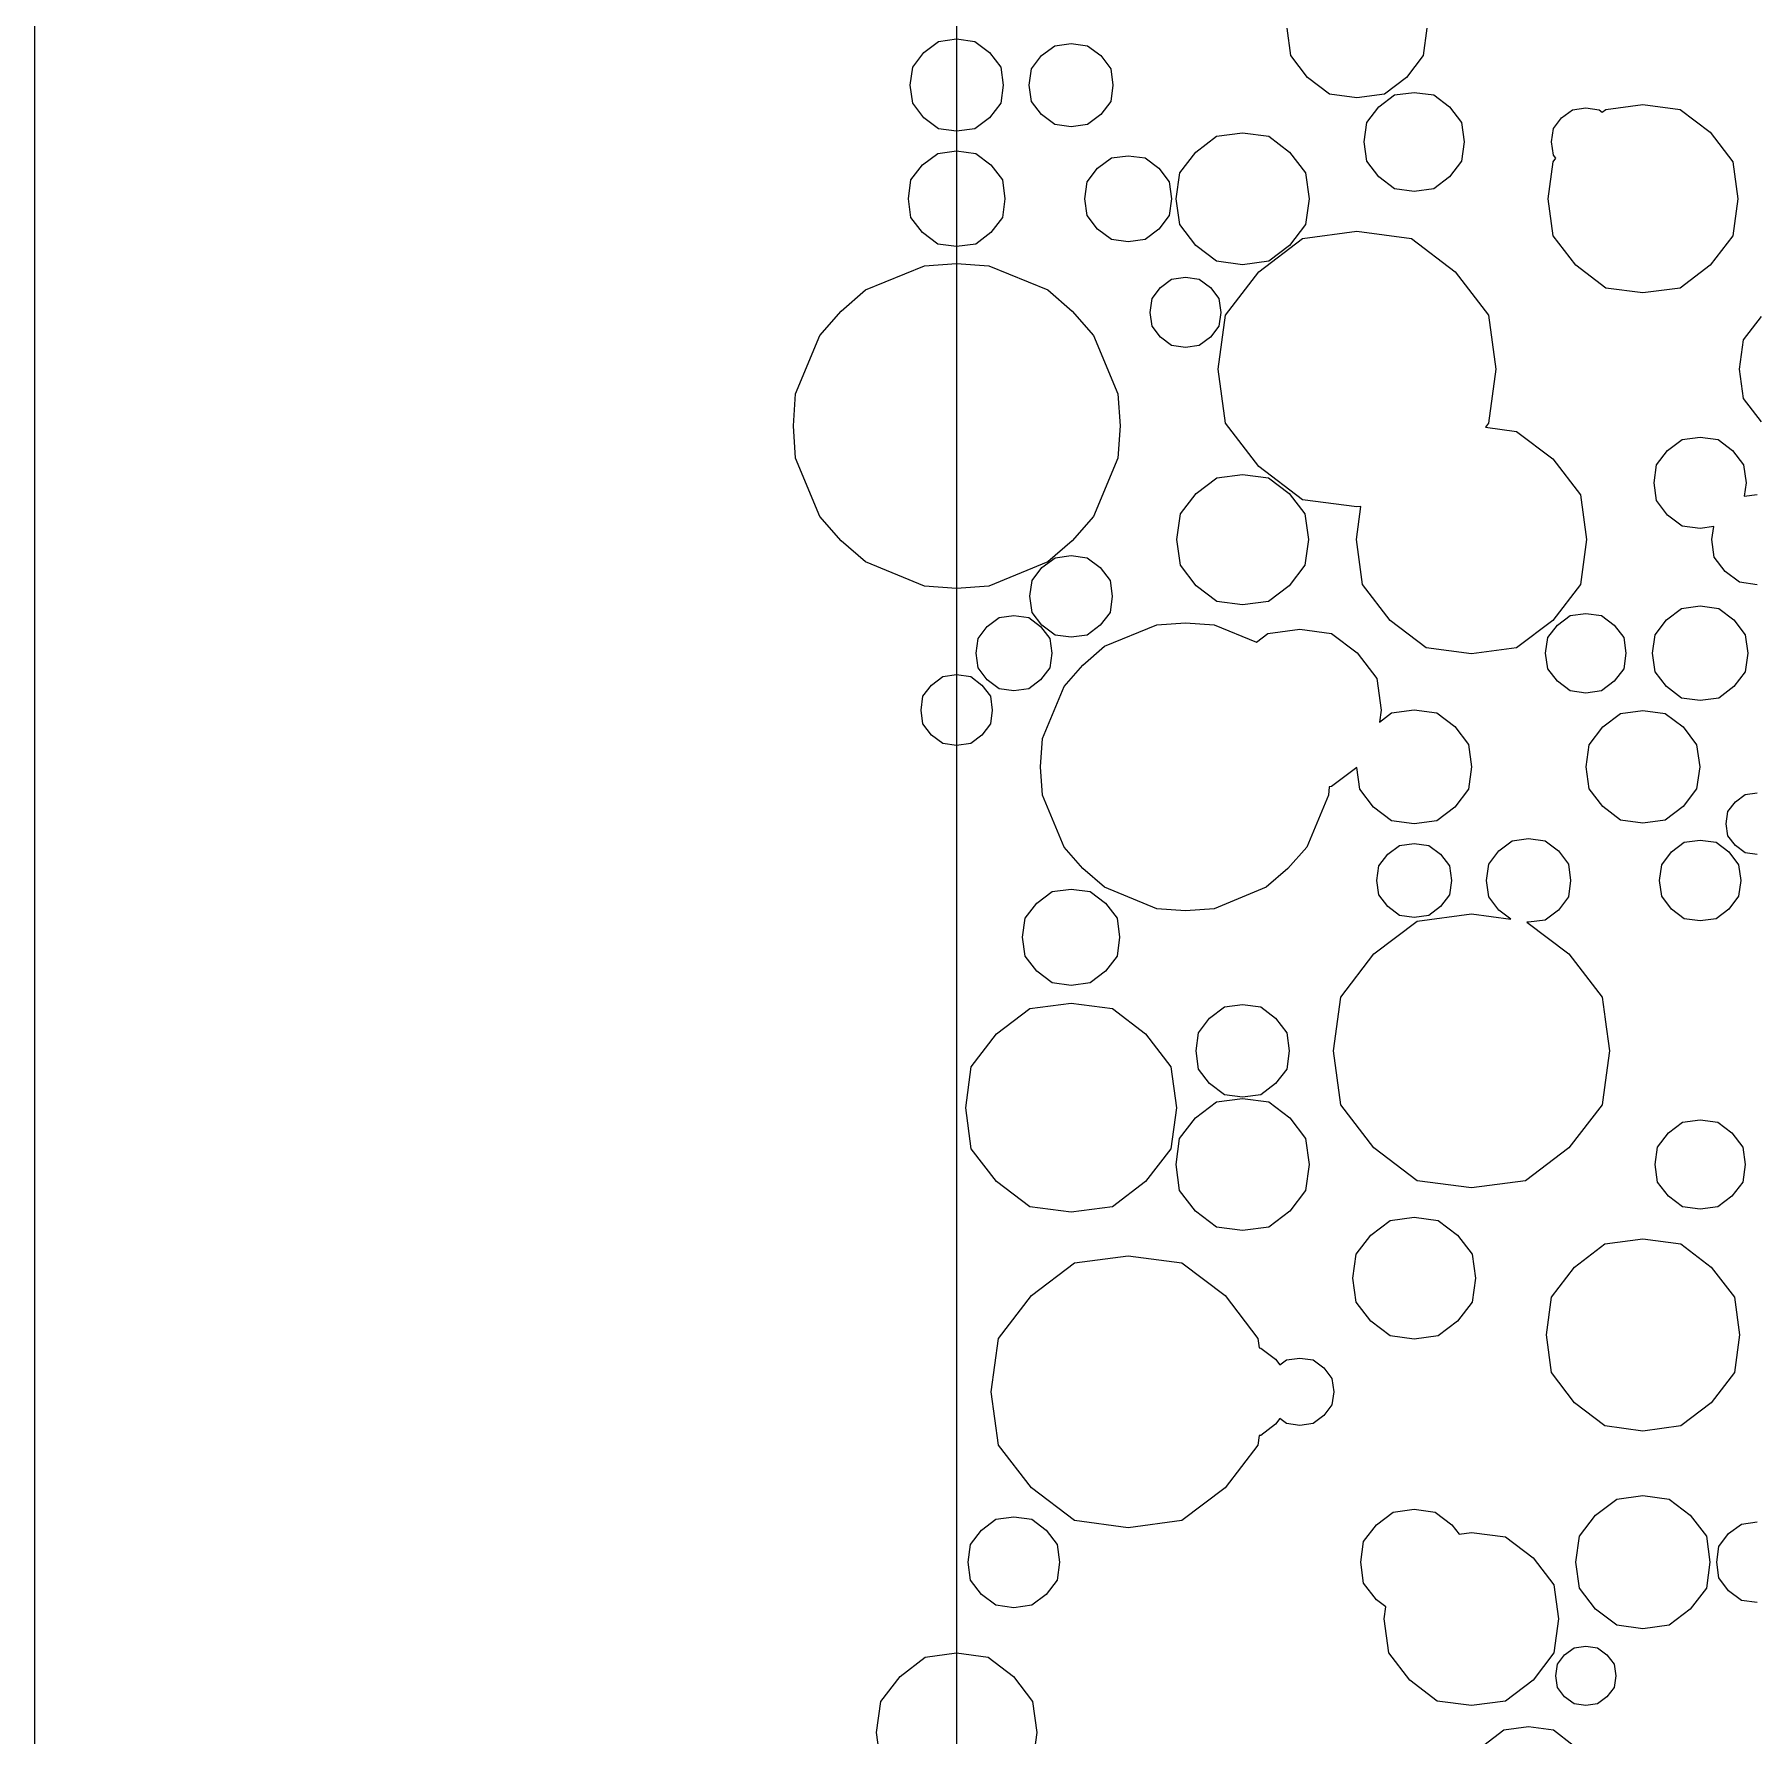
# Model space of a CAD drawing. Extents: x 58 to 158, y 90 to 190.
# Drawn here: x 57.95 to 81.25, y 126.07 to 149.13 of the extents above; entities that cross this region are included whole.
import ezdxf

# ---------------------------------------------------------------- set-up
doc = ezdxf.new("R2010")
doc.units = 0
doc.layers.get('0').update_dxf_attribs({"linetype": 'CONTINUOUS'})

msp = doc.modelspace()

# ---------------------------------------------------------------- linework, layer by layer
at = {"color": 7}
for p, q in [((57.9508, 189.701), (57.9508, 89.7008)), ((70.4494, 177.701), (70.4494, 100.7))]:
    msp.add_line(p, q, dxfattribs=at)
at = {"color": 142}
for p, q in [((74.9776, 148.84), (74.9282, 149.21)), ((76.8216, 149.21), (76.7719, 148.84)), ((75.2052, 148.544), (74.9776, 148.84)), ((76.7719, 148.84), (76.5447, 148.544)), ((75.504, 148.318), (75.2052, 148.544)), ((76.5447, 148.544), (76.2469, 148.318)), ((75.8747, 148.269), (75.504, 148.318)), ((76.2469, 148.318), (75.8747, 148.269)), ((81.1128, 144.986), (81.3566, 145.303)), ((81.0602, 144.591), (81.1128, 144.986)), ((81.1128, 144.194), (81.0602, 144.591)), ((81.3566, 143.877), (81.1128, 144.194)), ((80.0848, 143.487), (80.2802, 143.636)), ((80.2802, 143.636), (80.5258, 143.669)), ((80.5258, 143.669), (80.7695, 143.636)), ((80.7695, 143.636), (80.9653, 143.487)), ((79.9028, 143.05), (79.9359, 143.293)), ((79.9359, 143.293), (80.0848, 143.487)), ((80.9653, 143.487), (81.1142, 143.293)), ((81.1142, 143.293), (81.147, 143.05)), ((79.9359, 142.808), (79.9028, 143.05)), ((81.147, 143.05), (81.1223, 142.868)), ((81.1223, 142.868), (81.3001, 142.892)), ((80.0848, 142.613), (79.9359, 142.808)), ((80.2802, 142.464), (80.0848, 142.613)), ((80.5258, 142.431), (80.2802, 142.464)), ((80.7089, 142.456), (80.5258, 142.431)), ((80.6842, 142.28), (80.7089, 142.456)), ((80.7173, 142.04), (80.6842, 142.28)), ((80.8648, 141.848), (80.7173, 142.04)), ((81.0588, 141.701), (80.8648, 141.848)), ((81.3001, 141.669), (81.0588, 141.701)), ((76.0621, 132.854), (76.3242, 133.052)), ((76.3242, 133.052), (76.6505, 133.096)), ((76.6505, 133.096), (76.9758, 133.052)), ((76.9758, 133.052), (77.2375, 132.854)), ((75.8624, 132.595), (76.0621, 132.854)), ((77.2375, 132.854), (77.4375, 132.595)), ((75.8183, 132.27), (75.8624, 132.595)), ((77.4375, 132.595), (77.4816, 132.27)), ((75.8624, 131.946), (75.8183, 132.27)), ((77.4816, 132.27), (77.4375, 131.946)), ((76.0621, 131.685), (75.8624, 131.946)), ((77.4375, 131.946), (77.2375, 131.685)), ((76.3242, 131.487), (76.0621, 131.685)), ((77.2375, 131.685), (76.9758, 131.487)), ((76.6505, 131.444), (76.3242, 131.487)), ((76.9758, 131.487), (76.6505, 131.444))]:
    msp.add_line(p, q, dxfattribs=at)
at = {"color": 52}
for p, q in [((69.8542, 148.685), (70.0056, 148.882)), ((70.0056, 148.882), (70.2042, 149.032)), ((70.2042, 149.032), (70.4494, 149.065)), ((70.4494, 149.065), (70.696, 149.032)), ((70.696, 149.032), (70.8946, 148.882)), ((70.8946, 148.882), (71.0463, 148.685)), ((69.8211, 148.439), (69.8542, 148.685)), ((71.0463, 148.685), (71.0791, 148.439)), ((69.8542, 148.196), (69.8211, 148.439)), ((71.0791, 148.439), (71.0463, 148.196)), ((70.0056, 147.998), (69.8542, 148.196)), ((71.0463, 148.196), (70.8946, 147.998)), ((70.2042, 147.848), (70.0056, 147.998)), ((70.8946, 147.998), (70.696, 147.848)), ((78.5372, 147.851), (78.6476, 147.995)), ((78.6476, 147.995), (78.7936, 148.106)), ((78.7936, 148.106), (78.9753, 148.13)), ((78.9753, 148.13), (79.1573, 148.106)), ((79.1573, 148.106), (79.1986, 148.074)), ((79.1986, 148.074), (79.2455, 148.11)), ((79.2455, 148.11), (79.75, 148.178)), ((79.75, 148.178), (80.2541, 148.11)), ((80.2541, 148.11), (80.6595, 147.803)), ((70.4494, 147.815), (70.2042, 147.848)), ((70.696, 147.848), (70.4494, 147.815)), ((73.6893, 147.533), (73.9719, 147.748)), ((73.9719, 147.748), (74.3246, 147.794)), ((74.3246, 147.794), (74.6788, 147.748)), ((74.6788, 147.748), (74.961, 147.533)), ((78.5125, 147.671), (78.5372, 147.851)), ((80.6595, 147.803), (80.9681, 147.402)), ((73.473, 147.252), (73.6893, 147.533)), ((74.961, 147.533), (75.1777, 147.252)), ((78.5372, 147.49), (78.5125, 147.671)), ((78.5689, 147.449), (78.5372, 147.49)), ((73.4247, 146.9), (73.473, 147.252)), ((75.1777, 147.252), (75.2256, 146.9)), ((78.4641, 146.9), (78.5329, 147.402)), ((78.5329, 147.402), (78.5689, 147.449)), ((80.9681, 147.402), (81.0355, 146.9)), ((73.473, 146.549), (73.4247, 146.9)), ((75.2256, 146.9), (75.1777, 146.549)), ((78.5329, 146.399), (78.4641, 146.9)), ((81.0355, 146.9), (80.9681, 146.399)), ((73.6893, 146.268), (73.473, 146.549)), ((75.1777, 146.549), (74.961, 146.268)), ((78.8416, 145.998), (78.5329, 146.399)), ((80.9681, 146.399), (80.6595, 145.998)), ((73.9719, 146.053), (73.6893, 146.268)), ((74.961, 146.268), (74.6788, 146.053)), ((74.3246, 146.006), (73.9719, 146.053)), ((74.6788, 146.053), (74.3246, 146.006)), ((79.2455, 145.69), (78.8416, 145.998)), ((80.6595, 145.998), (80.2541, 145.69)), ((79.75, 145.623), (79.2455, 145.69)), ((80.2541, 145.69), (79.75, 145.623)), ((80.1356, 138.047), (80.3092, 138.177)), ((80.3092, 138.177), (80.5258, 138.206)), ((80.5258, 138.206), (80.7406, 138.177)), ((80.7406, 138.177), (80.9142, 138.047)), ((80.0047, 137.874), (80.1356, 138.047)), ((80.9142, 138.047), (81.0465, 137.874)), ((79.9758, 137.661), (80.0047, 137.874)), ((81.0465, 137.874), (81.0754, 137.661)), ((80.0047, 137.445), (79.9758, 137.661)), ((81.0754, 137.661), (81.0465, 137.445)), ((80.1356, 137.273), (80.0047, 137.445)), ((80.3092, 137.142), (80.1356, 137.273)), ((80.9142, 137.273), (80.7406, 137.142)), ((81.0465, 137.445), (80.9142, 137.273)), ((80.5258, 137.113), (80.3092, 137.142)), ((80.7406, 137.142), (80.5258, 137.113)), ((70.9909, 135.582), (71.4403, 135.923)), ((71.4403, 135.923), (71.9998, 135.999)), ((71.9998, 135.999), (72.5607, 135.923)), ((72.5607, 135.923), (73.0098, 135.582)), ((70.648, 135.136), (70.9909, 135.582)), ((73.0098, 135.582), (73.3517, 135.136)), ((70.5735, 134.58), (70.648, 135.136)), ((73.3517, 135.136), (73.4275, 134.58)), ((70.648, 134.024), (70.5735, 134.58)), ((73.4275, 134.58), (73.3517, 134.024)), ((70.9909, 133.578), (70.648, 134.024)), ((73.3517, 134.024), (73.0098, 133.578)), ((71.4403, 133.237), (70.9909, 133.578)), ((73.0098, 133.578), (72.5607, 133.237)), ((71.9998, 133.163), (71.4403, 133.237)), ((72.5607, 133.237), (71.9998, 133.163))]:
    msp.add_line(p, q, dxfattribs=at)
at = {"color": 132}
for p, q in [((71.5987, 148.839), (71.7779, 148.974)), ((71.7779, 148.974), (71.9998, 149.005)), ((71.9998, 149.005), (72.2231, 148.974)), ((72.2231, 148.974), (72.402, 148.839)), ((71.4319, 148.439), (71.4622, 148.661)), ((71.4622, 148.661), (71.5987, 148.839)), ((72.402, 148.839), (72.5371, 148.661)), ((72.5371, 148.661), (72.5674, 148.439)), ((71.4622, 148.219), (71.4319, 148.439)), ((72.5674, 148.439), (72.5371, 148.219)), ((71.5987, 148.041), (71.4622, 148.219)), ((72.5371, 148.219), (72.402, 148.041)), ((71.7779, 147.906), (71.5987, 148.041)), ((72.402, 148.041), (72.2231, 147.906)), ((71.9998, 147.876), (71.7779, 147.906)), ((72.2231, 147.906), (71.9998, 147.876)), ((78.5908, 141.122), (78.7619, 141.252)), ((78.7619, 141.252), (78.9753, 141.28)), ((78.9753, 141.28), (79.1891, 141.252)), ((79.1891, 141.252), (79.3598, 141.122)), ((72.4546, 140.834), (73.1629, 141.125)), ((73.1629, 141.125), (73.5499, 141.151)), ((73.5499, 141.151), (73.9387, 141.125)), ((73.9387, 141.125), (74.5134, 140.889)), ((74.5134, 140.889), (74.6675, 141.006)), ((74.6675, 141.006), (75.1004, 141.064)), ((75.1004, 141.064), (75.5315, 141.006)), ((75.5315, 141.006), (75.879, 140.743)), ((78.4599, 140.951), (78.5908, 141.122)), ((79.3598, 141.122), (79.4893, 140.951)), ((72.161, 140.579), (72.4546, 140.834)), ((75.879, 140.743), (76.1436, 140.399)), ((78.431, 140.74), (78.4599, 140.951)), ((78.4599, 140.528), (78.431, 140.74)), ((79.4893, 140.951), (79.5182, 140.74)), ((79.5182, 140.74), (79.4893, 140.528)), ((71.906, 140.288), (72.161, 140.579)), ((78.5908, 140.359), (78.4599, 140.528)), ((79.4893, 140.528), (79.3598, 140.359)), ((71.6125, 139.586), (71.906, 140.288)), ((76.1436, 140.399), (76.2014, 139.97)), ((78.7619, 140.229), (78.5908, 140.359)), ((79.3598, 140.359), (79.1891, 140.229)), ((78.9753, 140.2), (78.7619, 140.229)), ((79.1891, 140.229), (78.9753, 140.2)), ((76.2014, 139.97), (76.1792, 139.806)), ((76.1792, 139.806), (76.3446, 139.933)), ((76.3446, 139.933), (76.6505, 139.973)), ((76.6505, 139.973), (76.9553, 139.933)), ((76.9553, 139.933), (77.2005, 139.747)), ((71.5864, 139.2), (71.6125, 139.586)), ((77.2005, 139.747), (77.3864, 139.503)), ((77.3864, 139.503), (77.4277, 139.2)), ((71.6125, 138.815), (71.5864, 139.2)), ((75.8733, 139.193), (75.5315, 138.934)), ((75.9135, 138.897), (75.8733, 139.193)), ((77.4277, 139.2), (77.3864, 138.897)), ((75.4959, 138.93), (75.4874, 138.815)), ((75.5315, 138.934), (75.4959, 138.93)), ((76.0995, 138.654), (75.9135, 138.897)), ((77.3864, 138.897), (77.2005, 138.654)), ((71.906, 138.111), (71.6125, 138.815)), ((75.4874, 138.815), (75.1939, 138.111)), ((76.3446, 138.468), (76.0995, 138.654)), ((77.2005, 138.654), (76.9553, 138.468)), ((76.6505, 138.427), (76.3446, 138.468)), ((76.9553, 138.468), (76.6505, 138.427)), ((72.161, 137.82), (71.906, 138.111)), ((75.1939, 138.111), (74.9392, 137.82)), ((72.4546, 137.567), (72.161, 137.82)), ((74.9392, 137.82), (74.6457, 137.567)), ((73.1629, 137.275), (72.4546, 137.567)), ((74.6457, 137.567), (73.9387, 137.275)), ((73.5499, 137.249), (73.1629, 137.275)), ((73.9387, 137.275), (73.5499, 137.249)), ((73.9719, 134.658), (74.3246, 134.705)), ((74.3246, 134.705), (74.6788, 134.658)), ((73.4716, 134.162), (73.6879, 134.443)), ((73.6879, 134.443), (73.9719, 134.658)), ((74.6788, 134.658), (74.9625, 134.443)), ((74.9625, 134.443), (75.1787, 134.162)), ((73.4247, 133.81), (73.4716, 134.162)), ((75.1787, 134.162), (75.2256, 133.81)), ((73.4716, 133.459), (73.4247, 133.81)), ((75.2256, 133.81), (75.1787, 133.459)), ((73.6879, 133.178), (73.4716, 133.459)), ((75.1787, 133.459), (74.9625, 133.178)), ((73.9719, 132.961), (73.6879, 133.178)), ((74.9625, 133.178), (74.6788, 132.961)), ((74.3246, 132.915), (73.9719, 132.961)), ((74.6788, 132.961), (74.3246, 132.915)), ((78.824, 132.42), (79.2357, 132.733)), ((79.2357, 132.733), (79.75, 132.801)), ((79.75, 132.801), (80.264, 132.733)), ((80.264, 132.733), (80.676, 132.42)), ((78.5096, 132.011), (78.824, 132.42)), ((80.676, 132.42), (80.9914, 132.011)), ((78.4408, 131.501), (78.5096, 132.011)), ((80.9914, 132.011), (81.0602, 131.501)), ((78.5096, 130.99), (78.4408, 131.501)), ((81.0602, 131.501), (80.9914, 130.99)), ((78.824, 130.58), (78.5096, 130.99)), ((80.9914, 130.99), (80.676, 130.58)), ((79.2357, 130.267), (78.824, 130.58)), ((80.676, 130.58), (80.264, 130.267)), ((79.75, 130.198), (79.2357, 130.267)), ((80.264, 130.267), (79.75, 130.198))]:
    msp.add_line(p, q, dxfattribs=at)
at = {"color": 213}
for p, q in [((76.1725, 148.145), (76.3845, 148.306)), ((76.3845, 148.306), (76.6505, 148.342)), ((76.6505, 148.342), (76.9151, 148.306)), ((76.9151, 148.306), (77.1275, 148.145)), ((76.0099, 147.934), (76.1725, 148.145)), ((77.1275, 148.145), (77.2901, 147.934)), ((75.9739, 147.671), (76.0099, 147.934)), ((77.2901, 147.934), (77.3257, 147.671)), ((76.0099, 147.407), (75.9739, 147.671)), ((77.3257, 147.671), (77.2901, 147.407)), ((76.1725, 147.195), (76.0099, 147.407)), ((77.2901, 147.407), (77.1275, 147.195)), ((76.3845, 147.034), (76.1725, 147.195)), ((76.6505, 146.999), (76.3845, 147.034)), ((76.9151, 147.034), (76.6505, 146.999)), ((77.1275, 147.195), (76.9151, 147.034)), ((80.9018, 138.595), (81.0024, 138.726)), ((81.0024, 138.726), (81.1347, 138.826)), ((81.1347, 138.826), (81.3001, 138.848)), ((80.88, 138.429), (80.9018, 138.595)), ((80.9018, 138.266), (80.88, 138.429)), ((81.0024, 138.135), (80.9018, 138.266)), ((81.1347, 138.034), (81.0024, 138.135)), ((81.3001, 138.012), (81.1347, 138.034)), ((79.9483, 134.047), (80.0943, 134.238)), ((80.0943, 134.238), (80.2859, 134.384)), ((80.2859, 134.384), (80.5258, 134.415)), ((80.5258, 134.415), (80.7642, 134.384)), ((80.7642, 134.384), (80.9554, 134.238)), ((80.9554, 134.238), (81.1018, 134.047)), ((79.9165, 133.81), (79.9483, 134.047)), ((81.1018, 134.047), (81.1332, 133.81)), ((79.9483, 133.573), (79.9165, 133.81)), ((81.1332, 133.81), (81.1018, 133.573)), ((80.0943, 133.383), (79.9483, 133.573)), ((81.1018, 133.573), (80.9554, 133.383)), ((80.2859, 133.237), (80.0943, 133.383)), ((80.9554, 133.383), (80.7642, 133.237)), ((80.5258, 133.205), (80.2859, 133.237)), ((80.7642, 133.237), (80.5258, 133.205)), ((70.6381, 128.662), (70.787, 128.856)), ((70.787, 128.856), (70.9814, 129.004)), ((70.9814, 129.004), (71.2251, 129.037)), ((71.2251, 129.037), (71.4678, 129.004)), ((71.4678, 129.004), (71.6636, 128.856)), ((71.6636, 128.856), (71.8125, 128.662)), ((70.6053, 128.421), (70.6381, 128.662)), ((71.8125, 128.662), (71.8453, 128.421)), ((70.6381, 128.178), (70.6053, 128.421)), ((71.8453, 128.421), (71.8125, 128.178)), ((70.787, 127.984), (70.6381, 128.178)), ((71.8125, 128.178), (71.6636, 127.984)), ((70.9814, 127.836), (70.787, 127.984)), ((71.6636, 127.984), (71.4678, 127.836)), ((71.2251, 127.803), (70.9814, 127.836)), ((71.4678, 127.836), (71.2251, 127.803)), ((78.6888, 127.164), (78.8169, 127.26)), ((78.8169, 127.26), (78.9753, 127.283)), ((78.9753, 127.283), (79.1337, 127.26)), ((79.1337, 127.26), (79.2621, 127.164)), ((78.5703, 126.88), (78.5922, 127.038)), ((78.5922, 127.038), (78.6888, 127.164)), ((79.2621, 127.164), (79.3584, 127.038)), ((79.3584, 127.038), (79.3806, 126.88)), ((78.5922, 126.722), (78.5703, 126.88)), ((79.3806, 126.88), (79.3584, 126.722)), ((78.6888, 126.596), (78.5922, 126.722)), ((78.8169, 126.5), (78.6888, 126.596)), ((79.2621, 126.596), (79.1337, 126.5)), ((79.3584, 126.722), (79.2621, 126.596)), ((78.9753, 126.478), (78.8169, 126.5)), ((79.1337, 126.5), (78.9753, 126.478)), ((77.5945, 125.942), (77.8648, 126.146)), ((77.8648, 126.146), (78.1995, 126.191)), ((78.1995, 126.191), (78.5357, 126.146)), ((78.5357, 126.146), (78.806, 125.942))]:
    msp.add_line(p, q, dxfattribs=at)
at = {"color": 30}
for p, q in [((69.9879, 147.359), (70.1933, 147.515)), ((70.1933, 147.515), (70.4494, 147.549)), ((70.4494, 147.549), (70.7072, 147.515)), ((70.7072, 147.515), (70.9126, 147.359)), ((69.8306, 147.155), (69.9879, 147.359)), ((70.9126, 147.359), (71.0696, 147.155)), ((69.7964, 146.9), (69.8306, 147.155)), ((71.0696, 147.155), (71.1041, 146.9)), ((69.8306, 146.645), (69.7964, 146.9)), ((71.1041, 146.9), (71.0696, 146.645)), ((69.9879, 146.441), (69.8306, 146.645)), ((71.0696, 146.645), (70.9126, 146.441)), ((70.1933, 146.286), (69.9879, 146.441)), ((70.9126, 146.441), (70.7072, 146.286)), ((70.4494, 146.251), (70.1933, 146.286)), ((70.7072, 146.286), (70.4494, 146.251)), ((79.3944, 129.275), (79.75, 129.322)), ((79.75, 129.322), (80.1067, 129.275)), ((79.1076, 129.057), (79.3944, 129.275)), ((80.1067, 129.275), (80.3921, 129.057)), ((78.8899, 128.773), (79.1076, 129.057)), ((80.3921, 129.057), (80.6097, 128.773)), ((78.8416, 128.421), (78.8899, 128.773)), ((80.6097, 128.773), (80.6581, 128.421)), ((78.8899, 128.066), (78.8416, 128.421)), ((80.6581, 128.421), (80.6097, 128.066)), ((79.1076, 127.783), (78.8899, 128.066)), ((80.6097, 128.066), (80.3921, 127.783)), ((79.3944, 127.566), (79.1076, 127.783)), ((80.3921, 127.783), (80.1067, 127.566)), ((79.75, 127.518), (79.3944, 127.566)), ((80.1067, 127.566), (79.75, 127.518))]:
    msp.add_line(p, q, dxfattribs=at)
at = {"color": 9}
for p, q in [((72.5456, 147.453), (72.7756, 147.483)), ((72.7756, 147.483), (73.0056, 147.453)), ((72.2189, 147.129), (72.3593, 147.312)), ((72.3593, 147.312), (72.5456, 147.453)), ((73.0056, 147.453), (73.1905, 147.312)), ((73.1905, 147.312), (73.3309, 147.129)), ((72.1886, 146.9), (72.2189, 147.129)), ((73.3309, 147.129), (73.3626, 146.9)), ((72.2189, 146.672), (72.1886, 146.9)), ((73.3626, 146.9), (73.3309, 146.672)), ((72.3593, 146.488), (72.2189, 146.672)), ((73.3309, 146.672), (73.1905, 146.488)), ((72.5456, 146.348), (72.3593, 146.488)), ((72.7756, 146.317), (72.5456, 146.348)), ((73.0056, 146.348), (72.7756, 146.317)), ((73.1905, 146.488), (73.0056, 146.348)), ((69.2146, 145.663), (70.0126, 145.991)), ((70.0126, 145.991), (70.4494, 146.02)), ((70.4494, 146.02), (70.8875, 145.991)), ((70.8875, 145.991), (71.6855, 145.663)), ((68.8841, 145.376), (69.2146, 145.663)), ((71.6855, 145.663), (72.0164, 145.376)), ((73.098, 145.546), (73.2123, 145.696)), ((73.2123, 145.696), (73.3626, 145.81)), ((73.3626, 145.81), (73.5499, 145.835)), ((73.5499, 145.835), (73.7376, 145.81)), ((73.7376, 145.81), (73.8875, 145.696)), ((73.8875, 145.696), (74.0022, 145.546)), ((73.0733, 145.36), (73.098, 145.546)), ((74.0022, 145.546), (74.0283, 145.36)), ((68.5959, 145.048), (68.8841, 145.376)), ((72.0164, 145.376), (72.3043, 145.048)), ((73.098, 145.174), (73.0733, 145.36)), ((73.2123, 145.025), (73.098, 145.174)), ((74.0022, 145.174), (73.8875, 145.025)), ((74.0283, 145.36), (74.0022, 145.174)), ((68.2653, 144.254), (68.5959, 145.048)), ((72.3043, 145.048), (72.6352, 144.254)), ((73.3626, 144.911), (73.2123, 145.025)), ((73.8875, 145.025), (73.7376, 144.911)), ((73.5499, 144.885), (73.3626, 144.911)), ((73.7376, 144.911), (73.5499, 144.885)), ((68.2364, 143.82), (68.2653, 144.254)), ((72.6352, 144.254), (72.6641, 143.82)), ((68.2653, 143.385), (68.2364, 143.82)), ((72.6641, 143.82), (72.6352, 143.385)), ((68.5959, 142.592), (68.2653, 143.385)), ((72.6352, 143.385), (72.3043, 142.592)), ((68.8841, 142.265), (68.5959, 142.592)), ((72.3043, 142.592), (72.0164, 142.265)), ((69.2146, 141.978), (68.8841, 142.265)), ((72.0164, 142.265), (71.6855, 141.978)), ((70.0126, 141.65), (69.2146, 141.978)), ((71.6855, 141.978), (70.8875, 141.65)), ((71.4721, 141.727), (71.6058, 141.901)), ((71.6058, 141.901), (71.7822, 142.034)), ((71.7822, 142.034), (71.9998, 142.063)), ((71.9998, 142.063), (72.2189, 142.034)), ((72.2189, 142.034), (72.3939, 141.901)), ((72.3939, 141.901), (72.5276, 141.727)), ((71.4431, 141.511), (71.4721, 141.727)), ((72.5276, 141.727), (72.5565, 141.511)), ((70.4494, 141.619), (70.0126, 141.65)), ((70.8875, 141.65), (70.4494, 141.619)), ((71.4721, 141.293), (71.4431, 141.511)), ((72.5565, 141.511), (72.5276, 141.293)), ((71.6058, 141.119), (71.4721, 141.293)), ((72.5276, 141.293), (72.3939, 141.119)), ((71.7822, 140.986), (71.6058, 141.119)), ((71.9998, 140.957), (71.7822, 140.986)), ((72.2189, 140.986), (71.9998, 140.957)), ((72.3939, 141.119), (72.2189, 140.986)), ((72.0467, 132.476), (72.7756, 132.573)), ((72.7756, 132.573), (73.503, 132.476)), ((71.4636, 132.034), (72.0467, 132.476)), ((73.503, 132.476), (74.0876, 132.034)), ((71.0173, 131.454), (71.4636, 132.034)), ((74.0876, 132.034), (74.5324, 131.454)), ((70.9193, 130.73), (71.0173, 131.454)), ((74.5324, 131.454), (74.5504, 131.324)), ((74.5504, 131.324), (74.5712, 131.322)), ((74.5712, 131.322), (74.7695, 131.171)), ((74.9198, 131.162), (75.1004, 131.186)), ((75.1004, 131.186), (75.281, 131.162)), ((74.7695, 131.171), (74.8288, 131.093)), ((74.8288, 131.093), (74.9198, 131.162)), ((75.281, 131.162), (75.4242, 131.053)), ((75.4242, 131.053), (75.5343, 130.909)), ((71.0173, 130.007), (70.9193, 130.73)), ((75.5343, 130.909), (75.5594, 130.73)), ((75.5594, 130.73), (75.5343, 130.551)), ((75.5343, 130.551), (75.4242, 130.408)), ((74.7695, 130.289), (74.5712, 130.139)), ((74.8288, 130.367), (74.7695, 130.289)), ((74.9198, 130.298), (74.8288, 130.367)), ((75.1004, 130.274), (74.9198, 130.298)), ((75.281, 130.298), (75.1004, 130.274)), ((75.4242, 130.408), (75.281, 130.298)), ((74.5504, 130.137), (74.5324, 130.007)), ((74.5712, 130.139), (74.5504, 130.137)), ((71.4636, 129.427), (71.0173, 130.007)), ((74.5324, 130.007), (74.0876, 129.427)), ((72.0467, 128.984), (71.4636, 129.427)), ((74.0876, 129.427), (73.503, 128.984)), ((72.7756, 128.887), (72.0467, 128.984)), ((73.503, 128.984), (72.7756, 128.887)), ((80.9113, 128.807), (81.0839, 128.937)), ((81.0839, 128.937), (81.3001, 128.966)), ((80.7501, 128.421), (80.7791, 128.634)), ((80.7791, 128.634), (80.9113, 128.807)), ((80.7791, 128.206), (80.7501, 128.421)), ((80.9113, 128.034), (80.7791, 128.206)), ((81.0839, 127.903), (80.9113, 128.034)), ((81.3001, 127.874), (81.0839, 127.903))]:
    msp.add_line(p, q, dxfattribs=at)
at = {"color": 183}
for p, q in [((74.5451, 145.911), (75.1374, 146.36)), ((75.1374, 146.36), (75.8747, 146.459)), ((75.8747, 146.459), (76.6135, 146.36)), ((76.6135, 146.36), (77.2047, 145.911)), ((74.0929, 145.324), (74.5451, 145.911)), ((77.2047, 145.911), (77.6566, 145.324)), ((73.9937, 144.591), (74.0929, 145.324)), ((77.6566, 145.324), (77.7558, 144.591)), ((74.0929, 143.857), (73.9937, 144.591)), ((77.7558, 144.591), (77.6566, 143.857)), ((74.5451, 143.269), (74.0929, 143.857)), ((77.6566, 143.857), (77.6168, 143.804)), ((77.6168, 143.804), (78.0369, 143.747)), ((78.0369, 143.747), (78.5276, 143.375)), ((78.5276, 143.375), (78.9023, 142.887)), ((75.1374, 142.82), (74.5451, 143.269)), ((78.9023, 142.887), (78.9838, 142.28)), ((75.8747, 142.722), (75.1374, 142.82)), ((75.8666, 142.28), (75.9273, 142.729)), ((75.9273, 142.729), (75.8747, 142.722)), ((75.9478, 141.672), (75.8666, 142.28)), ((78.9838, 142.28), (78.9023, 141.672)), ((76.3228, 141.184), (75.9478, 141.672)), ((78.9023, 141.672), (78.5276, 141.184)), ((76.8131, 140.812), (76.3228, 141.184)), ((78.5276, 141.184), (78.0369, 140.812)), ((77.4252, 140.731), (76.8131, 140.812)), ((78.0369, 140.812), (77.4252, 140.731)), ((69.9932, 140.158), (70.1089, 140.309)), ((70.1089, 140.309), (70.2606, 140.424)), ((70.2606, 140.424), (70.4494, 140.45)), ((70.4494, 140.45), (70.6395, 140.424)), ((70.6395, 140.424), (70.7912, 140.309)), ((70.7912, 140.309), (70.9069, 140.158)), ((69.9685, 139.97), (69.9932, 140.158)), ((70.9069, 140.158), (70.9316, 139.97)), ((69.9932, 139.783), (69.9685, 139.97)), ((70.9316, 139.97), (70.9069, 139.783)), ((70.1089, 139.631), (69.9932, 139.783)), ((70.2606, 139.517), (70.1089, 139.631)), ((70.7912, 139.631), (70.6395, 139.517)), ((70.9069, 139.783), (70.7912, 139.631)), ((70.4494, 139.49), (70.2606, 139.517)), ((70.6395, 139.517), (70.4494, 139.49)), ((71.5352, 137.352), (71.7419, 137.509)), ((71.7419, 137.509), (71.9998, 137.543)), ((71.9998, 137.543), (72.2588, 137.509)), ((72.2588, 137.509), (72.4655, 137.352)), ((71.3768, 137.147), (71.5352, 137.352)), ((72.4655, 137.352), (72.6225, 137.147)), ((71.3422, 136.89), (71.3768, 137.147)), ((72.6225, 137.147), (72.6585, 136.89)), ((71.3768, 136.634), (71.3422, 136.89)), ((72.6585, 136.89), (72.6225, 136.634)), ((71.5352, 136.429), (71.3768, 136.634)), ((72.6225, 136.634), (72.4655, 136.429)), ((71.7419, 136.271), (71.5352, 136.429)), ((72.4655, 136.429), (72.2588, 136.271)), ((71.9998, 136.237), (71.7419, 136.271)), ((72.2588, 136.271), (71.9998, 136.237)), ((73.878, 135.795), (74.0777, 135.945)), ((74.0777, 135.945), (74.3246, 135.978)), ((74.3246, 135.978), (74.5726, 135.945)), ((74.5726, 135.945), (74.7723, 135.795)), ((73.7263, 135.596), (73.878, 135.795)), ((74.7723, 135.795), (74.924, 135.596)), ((73.6935, 135.35), (73.7263, 135.596)), ((74.924, 135.596), (74.9572, 135.35)), ((73.7263, 135.104), (73.6935, 135.35)), ((74.9572, 135.35), (74.924, 135.104)), ((73.878, 134.906), (73.7263, 135.104)), ((74.0777, 134.755), (73.878, 134.906)), ((74.7723, 134.906), (74.5726, 134.755)), ((74.924, 135.104), (74.7723, 134.906)), ((74.3246, 134.723), (74.0777, 134.755)), ((74.5726, 134.755), (74.3246, 134.723))]:
    msp.add_line(p, q, dxfattribs=at)
at = {"color": 15}
for p, q in [((73.6946, 142.905), (73.9757, 143.119)), ((73.9757, 143.119), (74.3246, 143.164)), ((74.3246, 143.164), (74.6746, 143.119)), ((74.6746, 143.119), (74.9543, 142.905)), ((73.4811, 142.627), (73.6946, 142.905)), ((74.9543, 142.905), (75.1692, 142.627)), ((73.4342, 142.28), (73.4811, 142.627)), ((75.1692, 142.627), (75.2161, 142.28)), ((73.4811, 141.932), (73.4342, 142.28)), ((75.2161, 142.28), (75.1692, 141.932)), ((73.6946, 141.654), (73.4811, 141.932)), ((75.1692, 141.932), (74.9543, 141.654)), ((73.9757, 141.442), (73.6946, 141.654)), ((74.3246, 141.395), (73.9757, 141.442)), ((74.6746, 141.442), (74.3246, 141.395)), ((74.9543, 141.654), (74.6746, 141.442)), ((70.8628, 141.1), (71.024, 141.223)), ((71.024, 141.223), (71.2251, 141.25)), ((71.2251, 141.25), (71.4266, 141.223)), ((71.4266, 141.223), (71.5878, 141.1)), ((70.739, 140.94), (70.8628, 141.1)), ((71.5878, 141.1), (71.7102, 140.94)), ((70.7125, 140.74), (70.739, 140.94)), ((70.739, 140.541), (70.7125, 140.74)), ((71.7102, 140.94), (71.7381, 140.74)), ((71.7381, 140.74), (71.7102, 140.541)), ((70.8628, 140.379), (70.739, 140.541)), ((71.7102, 140.541), (71.5878, 140.379)), ((71.024, 140.257), (70.8628, 140.379)), ((71.5878, 140.379), (71.4266, 140.257)), ((71.2251, 140.231), (71.024, 140.257)), ((71.4266, 140.257), (71.2251, 140.231)), ((79.2067, 139.74), (79.448, 139.923)), ((79.448, 139.923), (79.75, 139.963)), ((79.75, 139.963), (80.0516, 139.923)), ((80.0516, 139.923), (80.2929, 139.74)), ((79.0222, 139.5), (79.2067, 139.74)), ((80.2929, 139.74), (80.4774, 139.5)), ((78.9824, 139.2), (79.0222, 139.5)), ((80.4774, 139.5), (80.5187, 139.2)), ((79.0222, 138.901), (78.9824, 139.2)), ((80.5187, 139.2), (80.4774, 138.901)), ((79.2067, 138.661), (79.0222, 138.901)), ((80.4774, 138.901), (80.2929, 138.661)), ((79.448, 138.478), (79.2067, 138.661)), ((80.2929, 138.661), (80.0516, 138.478)), ((79.75, 138.436), (79.448, 138.478)), ((80.0516, 138.478), (79.75, 138.436)), ((76.1711, 137.857), (76.2924, 138.016)), ((76.2924, 138.016), (76.4522, 138.136)), ((76.4522, 138.136), (76.6505, 138.162)), ((76.6505, 138.162), (76.8491, 138.136)), ((76.8491, 138.136), (77.0075, 138.016)), ((77.0075, 138.016), (77.1289, 137.857)), ((76.145, 137.661), (76.1711, 137.857)), ((77.1289, 137.857), (77.1564, 137.661)), ((76.1711, 137.463), (76.145, 137.661)), ((77.1564, 137.661), (77.1289, 137.463)), ((76.2924, 137.305), (76.1711, 137.463)), ((76.4522, 137.184), (76.2924, 137.305)), ((77.0075, 137.305), (76.8491, 137.184)), ((77.1289, 137.463), (77.0075, 137.305)), ((76.6505, 137.158), (76.4522, 137.184)), ((76.8491, 137.184), (76.6505, 137.158))]:
    msp.add_line(p, q, dxfattribs=at)
at = {"color": 102}
for p, q in [((79.9137, 140.991), (80.0682, 141.194)), ((80.0682, 141.194), (80.2721, 141.348)), ((80.2721, 141.348), (80.5258, 141.381)), ((80.5258, 141.381), (80.778, 141.348)), ((80.778, 141.348), (80.9819, 141.194)), ((80.9819, 141.194), (81.1361, 140.991)), ((79.8795, 140.74), (79.9137, 140.991)), ((81.1361, 140.991), (81.1706, 140.74)), ((79.9137, 140.488), (79.8795, 140.74)), ((81.1706, 140.74), (81.1361, 140.488)), ((80.0682, 140.287), (79.9137, 140.488)), ((80.2721, 140.133), (80.0682, 140.287)), ((80.9819, 140.287), (80.778, 140.133)), ((81.1361, 140.488), (80.9819, 140.287)), ((80.5258, 140.098), (80.2721, 140.133)), ((80.778, 140.133), (80.5258, 140.098)), ((77.797, 138.06), (77.9762, 138.196)), ((77.9762, 138.196), (78.1995, 138.227)), ((78.1995, 138.227), (78.4243, 138.196)), ((78.4243, 138.196), (78.6035, 138.06)), ((77.6594, 137.882), (77.797, 138.06)), ((78.6035, 138.06), (78.7396, 137.882)), ((77.6305, 137.661), (77.6594, 137.882)), ((78.7396, 137.882), (78.77, 137.661)), ((77.6594, 137.437), (77.6305, 137.661)), ((78.77, 137.661), (78.7396, 137.437)), ((77.797, 137.259), (77.6594, 137.437)), ((77.9582, 137.137), (77.797, 137.259)), ((78.6035, 137.259), (78.4243, 137.123)), ((78.7396, 137.437), (78.6035, 137.259)), ((76.1037, 136.664), (76.6921, 137.109)), ((76.6921, 137.109), (77.4252, 137.207)), ((77.4252, 137.207), (77.9582, 137.137)), ((78.1995, 137.094), (78.1763, 137.097)), ((78.1763, 137.097), (78.7467, 136.664)), ((78.4243, 137.123), (78.1995, 137.094)), ((75.6543, 136.078), (76.1037, 136.664)), ((78.7467, 136.664), (79.1958, 136.078)), ((75.5551, 135.35), (75.6543, 136.078)), ((79.1958, 136.078), (79.2371, 135.778)), ((79.2371, 135.778), (79.2385, 135.777)), ((79.2385, 135.777), (79.2963, 135.35)), ((75.6543, 134.621), (75.5551, 135.35)), ((79.2963, 135.35), (79.2385, 134.922)), ((79.2371, 134.921), (79.1958, 134.621)), ((79.2385, 134.922), (79.2371, 134.921)), ((76.1037, 134.036), (75.6543, 134.621)), ((79.1958, 134.621), (78.7467, 134.036)), ((76.6921, 133.59), (76.1037, 134.036)), ((78.7467, 134.036), (78.1583, 133.59)), ((77.4252, 133.492), (76.6921, 133.59)), ((78.1583, 133.59), (77.4252, 133.492)), ((76.1393, 128.928), (76.3669, 129.1)), ((76.3669, 129.1), (76.6505, 129.139)), ((76.6505, 129.139), (76.9345, 129.1)), ((76.9345, 129.1), (77.162, 128.928)), ((75.9643, 128.702), (76.1393, 128.928)), ((77.162, 128.928), (77.2583, 128.801)), ((75.9273, 128.421), (75.9643, 128.702)), ((77.2583, 128.801), (77.4252, 128.823)), ((77.4252, 128.823), (77.888, 128.762)), ((77.888, 128.762), (78.2602, 128.48)), ((75.9643, 128.138), (75.9273, 128.421)), ((78.2602, 128.48), (78.5442, 128.111)), ((76.1393, 127.912), (75.9643, 128.138)), ((76.2663, 127.816), (76.1393, 127.912)), ((78.5442, 128.111), (78.6059, 127.651)), ((76.2441, 127.651), (76.2663, 127.816)), ((76.3062, 127.19), (76.2441, 127.651)), ((78.6059, 127.651), (78.5442, 127.19)), ((69.6817, 126.873), (70.0236, 127.132)), ((70.0236, 127.132), (70.4494, 127.19)), ((70.4494, 127.19), (70.8766, 127.132)), ((70.8766, 127.132), (71.2184, 126.873)), ((76.5898, 126.821), (76.3062, 127.19)), ((78.5442, 127.19), (78.2602, 126.821)), ((69.4214, 126.534), (69.6817, 126.873)), ((71.2184, 126.873), (71.4788, 126.534)), ((76.962, 126.538), (76.5898, 126.821)), ((78.2602, 126.821), (77.888, 126.538)), ((69.3635, 126.11), (69.4214, 126.534)), ((71.4788, 126.534), (71.5366, 126.11)), ((77.4252, 126.476), (76.962, 126.538)), ((77.888, 126.538), (77.4252, 126.476)), ((69.4214, 125.687), (69.3635, 126.11)), ((71.5366, 126.11), (71.4788, 125.687))]:
    msp.add_line(p, q, dxfattribs=at)

doc.saveas('drawing.dxf')
